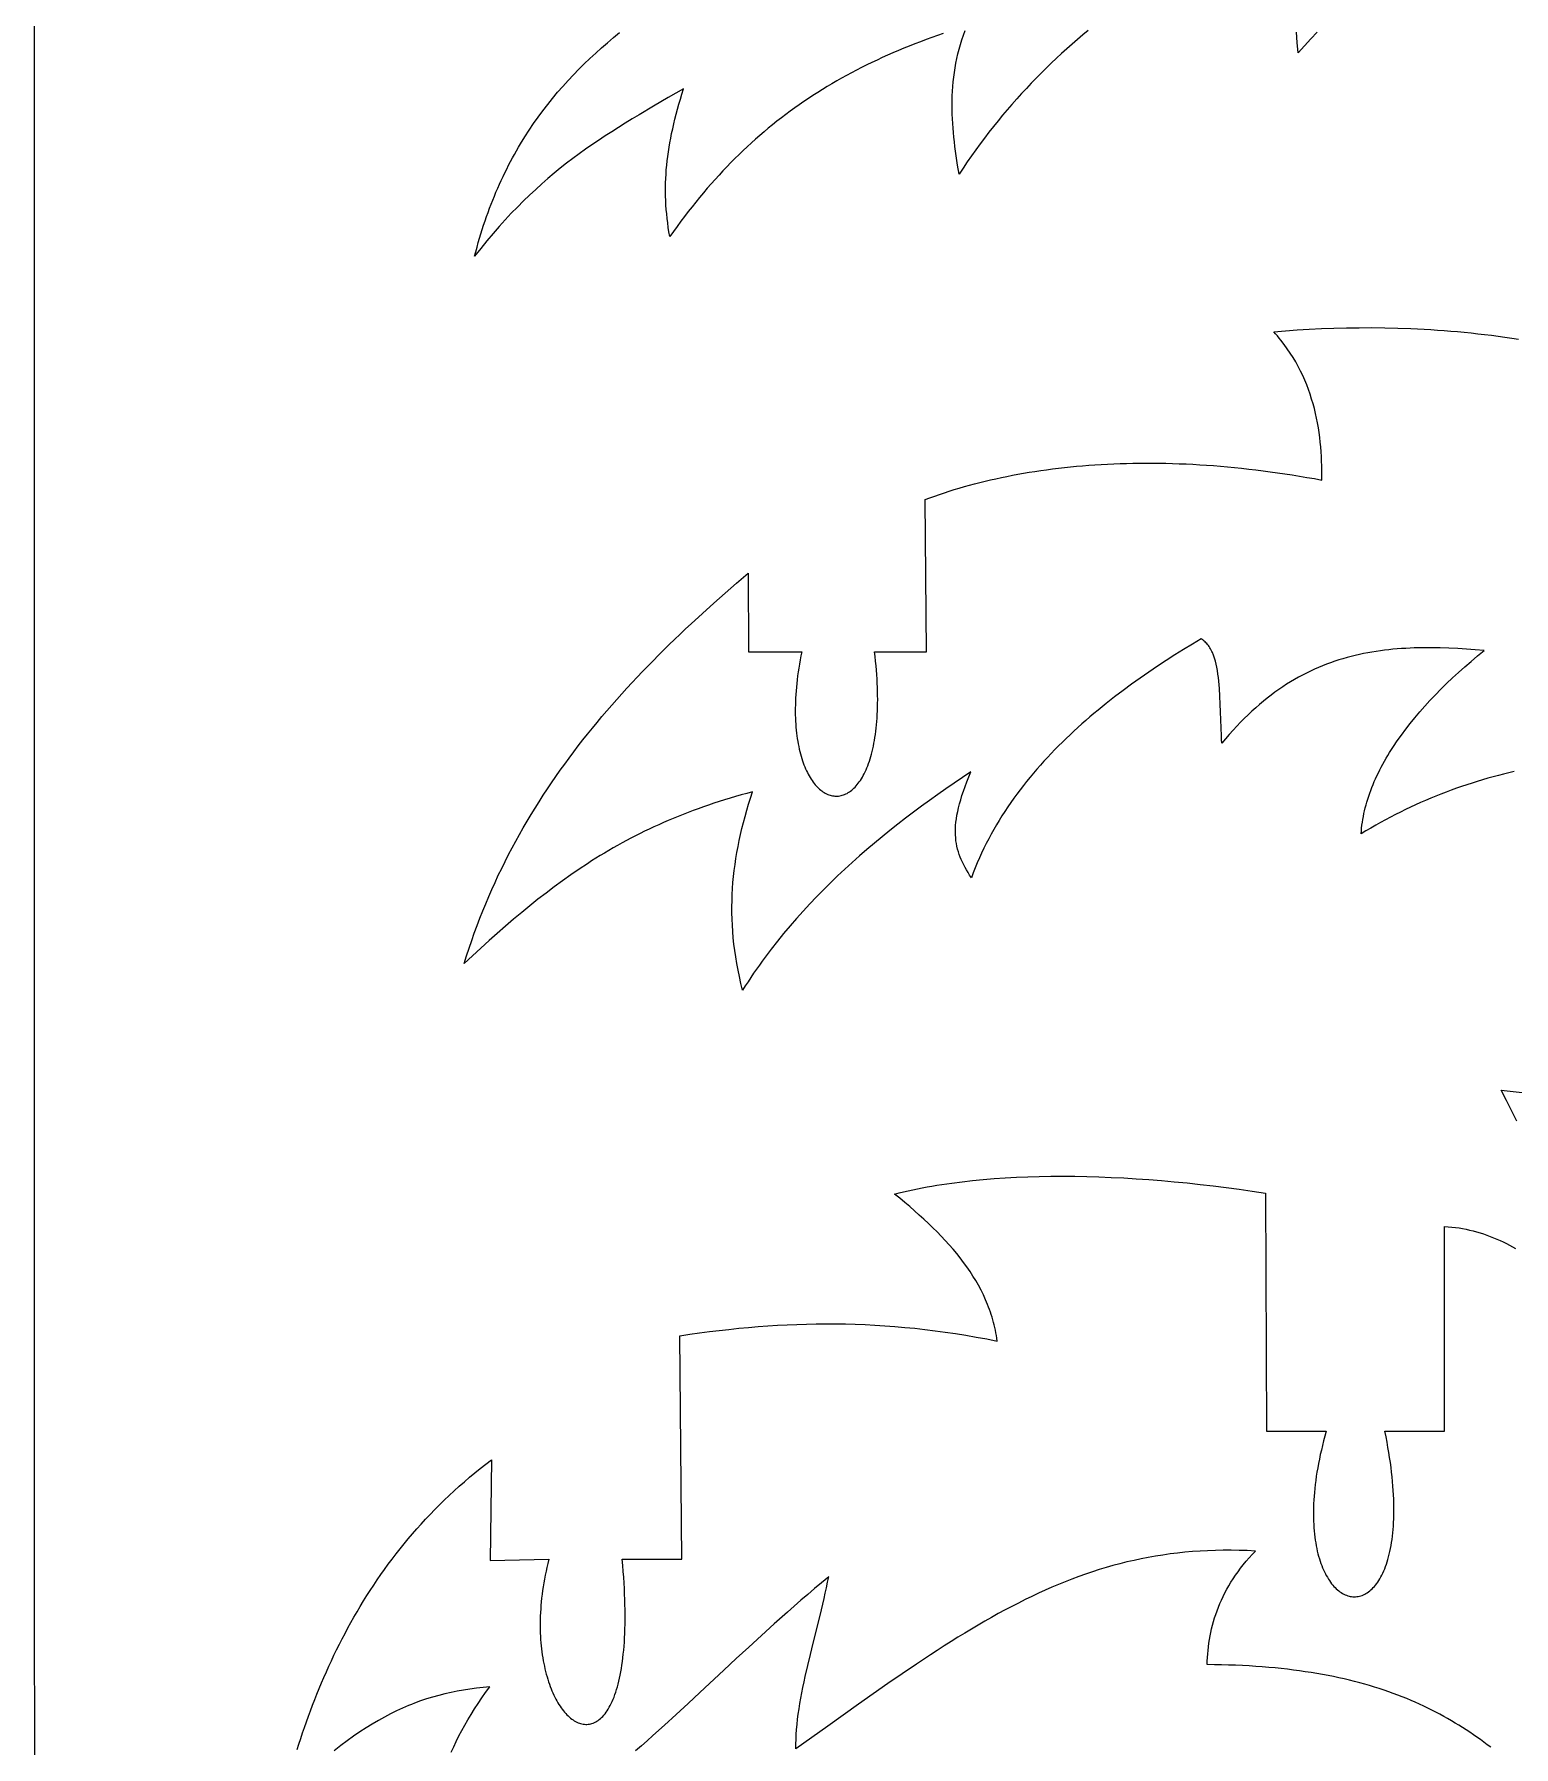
# Model space of a CAD drawing. Extents: x 2 to 372, y 3 to 246.
# Drawn here: x 278.8 to 329.8, y 63.1 to 122.2 of the extents above; entities that cross this region are included whole.
import ezdxf

# ---------------------------------------------------------------- set-up
doc = ezdxf.new("R2010")
doc.units = 0
doc.layers.add('Vetor', color=1, linetype='CONTINUOUS')

msp = doc.modelspace()

# ---------------------------------------------------------------- linework, layer by layer
at = {"layer": 'Vetor'}
for points in [[(278.755, 126.392), (278.766, 4.063)], [(310.148, 122.273), (309.947, 122.203), (309.749, 122.132), (309.552, 122.06), (309.357, 121.986), (309.164, 121.912), (308.972, 121.836), (308.783, 121.759), (308.595, 121.681), (308.409, 121.601), (308.225, 121.52), (308.042, 121.438), (307.861, 121.354), (307.681, 121.269), (307.504, 121.183), (307.327, 121.095), (307.153, 121.005), (306.98, 120.915), (306.808, 120.822), (306.638, 120.728), (306.469, 120.633), (306.302, 120.536), (306.137, 120.437), (305.973, 120.337), (305.81, 120.235), (305.648, 120.131), (305.488, 120.026), (305.33, 119.919), (305.172, 119.81), (305.016, 119.699), (304.861, 119.587), (304.708, 119.472), (304.555, 119.356), (304.404, 119.238), (304.254, 119.118), (304.105, 118.997), (303.958, 118.873), (303.811, 118.747), (303.666, 118.619), (303.521, 118.49), (303.378, 118.358), (303.236, 118.224), (303.095, 118.088), (302.954, 117.95), (302.815, 117.81), (302.677, 117.668), (302.54, 117.523), (302.403, 117.376), (302.267, 117.227), (302.133, 117.076), (301.999, 116.923), (301.866, 116.767), (301.734, 116.609), (301.602, 116.448), (301.471, 116.285), (301.342, 116.12), (301.212, 115.953), (301.084, 115.783), (300.956, 115.61), (300.829, 115.435), (300.702, 115.257), (300.675, 115.416), (300.651, 115.574), (300.63, 115.73), (300.611, 115.885), (300.595, 116.04), (300.582, 116.193), (300.571, 116.346), (300.563, 116.499), (300.558, 116.651), (300.555, 116.803), (300.555, 116.955), (300.558, 117.107), (300.563, 117.259), (300.572, 117.411), (300.582, 117.564), (300.596, 117.717), (300.612, 117.871), (300.631, 118.026), (300.653, 118.182), (300.677, 118.339), (300.704, 118.498), (300.734, 118.658), (300.766, 118.819), (300.802, 118.982), (300.839, 119.147), (300.88, 119.313), (300.923, 119.482), (300.969, 119.653), (301.018, 119.826), (301.069, 120.002), (301.123, 120.18), (301.18, 120.361), (300.651, 120.056), (300.14, 119.759), (299.645, 119.466), (299.403, 119.32), (299.164, 119.173), (298.928, 119.027), (298.696, 118.879), (298.466, 118.73), (298.239, 118.58), (298.014, 118.427), (297.791, 118.271), (297.571, 118.113), (297.352, 117.951), (297.136, 117.786), (296.92, 117.616), (296.706, 117.442), (296.493, 117.263), (296.282, 117.078), (296.071, 116.887), (295.86, 116.691), (295.65, 116.488), (295.44, 116.277), (295.23, 116.06), (295.02, 115.834), (294.81, 115.601), (294.599, 115.358), (294.388, 115.107), (294.175, 114.846), (293.962, 114.576), (294.003, 114.734), (294.045, 114.891), (294.088, 115.047), (294.133, 115.201), (294.179, 115.353), (294.225, 115.504), (294.274, 115.653), (294.323, 115.801), (294.374, 115.947), (294.425, 116.092), (294.478, 116.235), (294.532, 116.377), (294.587, 116.517), (294.644, 116.656), (294.701, 116.794), (294.76, 116.93), (294.82, 117.064), (294.881, 117.198), (294.943, 117.33), (295.006, 117.461), (295.07, 117.59), (295.135, 117.718), (295.201, 117.845), (295.269, 117.97), (295.337, 118.095), (295.407, 118.218), (295.477, 118.339), (295.549, 118.46), (295.695, 118.698), (295.846, 118.931), (296, 119.159), (296.158, 119.383), (296.321, 119.603), (296.487, 119.819), (296.656, 120.03), (296.83, 120.238), (297.007, 120.442), (297.188, 120.642), (297.372, 120.839), (297.56, 121.032), (297.751, 121.222), (297.945, 121.409), (298.143, 121.593), (298.344, 121.774), (298.548, 121.952), (298.755, 122.128), (298.965, 122.3)], [(315.148, 122.377), (314.962, 122.222), (314.777, 122.064), (314.594, 121.904), (314.413, 121.743), (314.233, 121.579), (314.054, 121.413), (313.877, 121.245), (313.702, 121.075), (313.528, 120.903), (313.356, 120.728), (313.185, 120.552), (313.016, 120.373), (312.848, 120.192), (312.683, 120.008), (312.519, 119.823), (312.356, 119.635), (312.196, 119.444), (312.037, 119.252), (311.88, 119.057), (311.725, 118.859), (311.572, 118.659), (311.42, 118.457), (311.271, 118.252), (311.123, 118.045), (310.977, 117.835), (310.833, 117.623), (310.691, 117.408), (310.639, 117.728), (310.591, 118.048), (310.548, 118.367), (310.529, 118.527), (310.512, 118.686), (310.497, 118.846), (310.483, 119.005), (310.472, 119.164), (310.463, 119.324), (310.457, 119.483), (310.453, 119.642), (310.451, 119.802), (310.453, 119.961), (310.457, 120.121), (310.465, 120.281), (310.476, 120.441), (310.49, 120.601), (310.507, 120.761), (310.529, 120.922), (310.554, 121.082), (310.582, 121.243), (310.615, 121.404), (310.652, 121.566), (310.694, 121.727), (310.739, 121.889), (310.789, 122.052), (310.844, 122.215), (310.904, 122.378)], [(323.059, 122.32), (322.838, 122.083), (322.618, 121.842), (322.398, 121.597), (322.371, 121.962), (322.35, 122.319)], [(329.864, 96.785), (329.681, 96.742), (329.498, 96.697), (329.315, 96.65), (329.133, 96.601), (328.951, 96.55), (328.769, 96.498), (328.588, 96.443), (328.407, 96.386), (328.227, 96.328), (328.047, 96.267), (327.868, 96.205), (327.689, 96.14), (327.51, 96.073), (327.333, 96.005), (327.155, 95.934), (326.979, 95.862), (326.802, 95.787), (326.627, 95.71), (326.452, 95.632), (326.278, 95.551), (326.104, 95.468), (325.932, 95.384), (325.76, 95.297), (325.588, 95.208), (325.418, 95.117), (325.248, 95.024), (325.079, 94.929), (324.911, 94.832), (324.744, 94.733), (324.578, 94.632), (324.585, 94.731), (324.594, 94.83), (324.605, 94.93), (324.619, 95.029), (324.635, 95.129), (324.653, 95.229), (324.673, 95.328), (324.695, 95.428), (324.72, 95.529), (324.746, 95.629), (324.775, 95.729), (324.805, 95.83), (324.838, 95.93), (324.873, 96.031), (324.909, 96.131), (324.948, 96.232), (324.989, 96.333), (325.031, 96.433), (325.076, 96.534), (325.123, 96.635), (325.171, 96.736), (325.221, 96.837), (325.274, 96.937), (325.328, 97.038), (325.384, 97.139), (325.441, 97.24), (325.501, 97.34), (325.562, 97.441), (325.626, 97.542), (325.69, 97.642), (325.825, 97.843), (325.967, 98.044), (326.116, 98.244), (326.271, 98.443), (326.433, 98.642), (326.6, 98.841), (326.774, 99.038), (326.955, 99.235), (327.141, 99.431), (327.332, 99.627), (327.53, 99.821), (327.732, 100.014), (327.941, 100.206), (328.154, 100.397), (328.373, 100.587), (328.596, 100.775), (328.824, 100.962), (328.519, 100.987), (328.215, 101.009), (327.911, 101.028), (327.609, 101.043), (327.309, 101.053), (327.009, 101.058), (326.711, 101.057), (326.562, 101.055), (326.414, 101.051), (326.266, 101.045), (326.118, 101.037), (325.971, 101.028), (325.824, 101.017), (325.677, 101.004), (325.531, 100.989), (325.385, 100.972), (325.24, 100.953), (325.095, 100.932), (324.95, 100.909), (324.806, 100.883), (324.662, 100.855), (324.518, 100.825), (324.375, 100.792), (324.232, 100.757), (324.09, 100.719), (323.948, 100.678), (323.806, 100.635), (323.665, 100.589), (323.524, 100.54), (323.384, 100.488), (323.244, 100.433), (323.105, 100.375), (322.966, 100.314), (322.827, 100.25), (322.689, 100.183), (322.551, 100.112), (322.414, 100.038), (322.277, 99.961), (322.141, 99.88), (322.005, 99.795), (321.87, 99.707), (321.735, 99.616), (321.6, 99.52), (321.466, 99.421), (321.333, 99.318), (321.2, 99.211), (321.067, 99.1), (320.935, 98.985), (320.804, 98.866), (320.673, 98.742), (320.542, 98.615), (320.412, 98.483), (320.283, 98.347), (320.154, 98.206), (320.025, 98.061), (319.898, 97.911), (319.77, 97.757), (319.76, 97.888), (319.751, 98.02), (319.738, 98.29), (319.728, 98.564), (319.719, 98.839), (319.71, 99.113), (319.699, 99.384), (319.684, 99.648), (319.674, 99.778), (319.663, 99.905), (319.649, 100.029), (319.634, 100.15), (319.615, 100.268), (319.595, 100.383), (319.571, 100.493), (319.544, 100.599), (319.514, 100.701), (319.48, 100.798), (319.442, 100.89), (319.422, 100.933), (319.4, 100.976), (319.377, 101.017), (319.354, 101.057), (319.329, 101.095), (319.303, 101.131), (319.276, 101.166), (319.247, 101.199), (319.218, 101.231), (319.187, 101.261), (319.154, 101.289), (319.121, 101.315), (319.086, 101.34), (319.049, 101.363), (318.749, 101.183), (318.448, 100.999), (318.147, 100.811), (317.846, 100.618), (317.545, 100.421), (317.246, 100.219), (316.948, 100.012), (316.651, 99.801), (316.357, 99.584), (316.065, 99.363), (315.777, 99.136), (315.633, 99.021), (315.491, 98.905), (315.35, 98.787), (315.21, 98.668), (315.07, 98.548), (314.932, 98.427), (314.795, 98.304), (314.66, 98.18), (314.525, 98.054), (314.392, 97.927), (314.26, 97.799), (314.129, 97.67), (314, 97.539), (313.873, 97.406), (313.747, 97.273), (313.622, 97.138), (313.5, 97.001), (313.379, 96.863), (313.259, 96.724), (313.142, 96.583), (313.026, 96.441), (312.912, 96.298), (312.801, 96.153), (312.691, 96.006), (312.583, 95.858), (312.478, 95.709), (312.374, 95.558), (312.273, 95.405), (312.174, 95.251), (312.078, 95.096), (311.983, 94.939), (311.891, 94.78), (311.802, 94.62), (311.715, 94.459), (311.631, 94.296), (311.549, 94.131), (311.47, 93.965), (311.394, 93.797), (311.32, 93.628), (311.25, 93.457), (311.182, 93.284), (311.117, 93.11), (311.058, 93.202), (311.002, 93.293), (310.949, 93.383), (310.9, 93.473), (310.853, 93.562), (310.809, 93.652), (310.769, 93.741), (310.732, 93.831), (310.698, 93.921), (310.668, 94.013), (310.642, 94.106), (310.619, 94.2), (310.6, 94.295), (310.585, 94.393), (310.575, 94.493), (310.568, 94.595), (310.565, 94.7), (310.567, 94.808), (310.573, 94.919), (310.584, 95.034), (310.599, 95.152), (310.619, 95.275), (310.644, 95.401), (310.674, 95.532), (310.708, 95.668), (310.748, 95.809), (310.793, 95.955), (310.843, 96.106), (310.898, 96.263), (310.959, 96.426), (311.026, 96.596), (311.098, 96.771), (310.809, 96.578), (310.522, 96.383), (310.237, 96.186), (309.954, 95.987), (309.673, 95.786), (309.395, 95.583), (309.118, 95.378), (308.844, 95.17), (308.572, 94.96), (308.303, 94.747), (308.036, 94.532), (307.773, 94.314), (307.512, 94.093), (307.253, 93.869), (306.998, 93.642), (306.746, 93.412), (306.498, 93.179), (306.252, 92.943), (306.01, 92.703), (305.772, 92.46), (305.537, 92.213), (305.305, 91.962), (305.078, 91.708), (304.854, 91.45), (304.634, 91.188), (304.419, 90.921), (304.207, 90.651), (304.103, 90.514), (304, 90.376), (303.898, 90.238), (303.797, 90.098), (303.697, 89.956), (303.598, 89.814), (303.501, 89.671), (303.404, 89.526), (303.309, 89.381), (303.215, 89.234), (303.158, 89.468), (303.106, 89.7), (303.059, 89.929), (303.017, 90.156), (302.98, 90.38), (302.948, 90.603), (302.92, 90.824), (302.897, 91.043), (302.878, 91.26), (302.864, 91.475), (302.854, 91.69), (302.849, 91.902), (302.848, 92.114), (302.851, 92.325), (302.858, 92.535), (302.87, 92.744), (302.885, 92.952), (302.905, 93.16), (302.928, 93.367), (302.955, 93.574), (302.986, 93.781), (303.021, 93.987), (303.06, 94.194), (303.102, 94.401), (303.147, 94.609), (303.196, 94.817), (303.249, 95.025), (303.305, 95.234), (303.364, 95.444), (303.426, 95.655), (303.492, 95.868), (303.56, 96.081), (303.363, 96.028), (303.168, 95.974), (302.975, 95.919), (302.784, 95.863), (302.595, 95.805), (302.409, 95.747), (302.225, 95.687), (302.042, 95.626), (301.862, 95.563), (301.683, 95.5), (301.507, 95.435), (301.332, 95.369), (301.159, 95.302), (300.988, 95.233), (300.819, 95.164), (300.651, 95.093), (300.485, 95.021), (300.32, 94.947), (300.157, 94.873), (299.995, 94.797), (299.835, 94.719), (299.676, 94.641), (299.518, 94.561), (299.362, 94.48), (299.207, 94.398), (299.053, 94.315), (298.9, 94.23), (298.749, 94.144), (298.598, 94.056), (298.448, 93.968), (298.299, 93.878), (298.152, 93.786), (298.004, 93.694), (297.858, 93.6), (297.568, 93.408), (297.28, 93.211), (296.995, 93.009), (296.711, 92.801), (296.429, 92.588), (296.148, 92.37), (295.868, 92.146), (295.588, 91.916), (295.308, 91.681), (295.028, 91.441), (294.746, 91.195), (294.464, 90.943), (294.18, 90.686), (293.894, 90.423), (293.606, 90.154), (293.688, 90.42), (293.773, 90.683), (293.861, 90.944), (293.952, 91.203), (294.046, 91.46), (294.143, 91.714), (294.243, 91.967), (294.345, 92.217), (294.45, 92.466), (294.558, 92.712), (294.668, 92.956), (294.781, 93.199), (294.897, 93.439), (295.015, 93.678), (295.136, 93.914), (295.259, 94.149), (295.385, 94.382), (295.513, 94.613), (295.644, 94.842), (295.777, 95.07), (295.912, 95.295), (296.049, 95.519), (296.189, 95.741), (296.331, 95.962), (296.475, 96.18), (296.622, 96.397), (296.77, 96.613), (296.92, 96.827), (297.073, 97.039), (297.227, 97.249), (297.384, 97.458), (297.542, 97.666), (297.702, 97.872), (297.864, 98.076), (298.028, 98.28), (298.194, 98.481), (298.361, 98.681), (298.53, 98.88), (298.701, 99.078), (298.874, 99.274), (299.048, 99.468), (299.223, 99.662), (299.401, 99.854), (299.579, 100.045), (299.759, 100.234), (299.941, 100.423), (300.124, 100.61), (300.308, 100.796), (300.494, 100.981), (300.681, 101.165), (300.869, 101.347), (301.058, 101.529), (301.249, 101.709), (301.44, 101.889), (301.827, 102.245), (302.218, 102.596), (302.612, 102.945), (303.011, 103.289), (303.412, 103.631), (303.417, 100.922), (305.258, 100.922), (305.23, 100.778), (305.203, 100.636), (305.179, 100.496), (305.156, 100.357), (305.136, 100.221), (305.117, 100.086), (305.101, 99.954), (305.087, 99.823), (305.074, 99.695), (305.063, 99.568), (305.054, 99.444), (305.047, 99.322), (305.042, 99.201), (305.039, 99.083), (305.037, 98.967), (305.037, 98.852), (305.038, 98.74), (305.042, 98.63), (305.046, 98.522), (305.053, 98.416), (305.06, 98.312), (305.07, 98.211), (305.08, 98.111), (305.092, 98.014), (305.106, 97.918), (305.121, 97.825), (305.137, 97.734), (305.155, 97.645), (305.173, 97.558), (305.193, 97.473), (305.214, 97.391), (305.237, 97.311), (305.26, 97.233), (305.285, 97.157), (305.31, 97.083), (305.337, 97.011), (305.364, 96.942), (305.393, 96.875), (305.422, 96.81), (305.453, 96.748), (305.484, 96.687), (305.516, 96.629), (305.549, 96.574), (305.582, 96.52), (305.617, 96.469), (305.652, 96.42), (305.688, 96.373), (305.724, 96.329), (305.761, 96.287), (305.798, 96.247), (305.836, 96.21), (305.875, 96.175), (305.914, 96.142), (305.953, 96.111), (305.993, 96.083), (306.033, 96.058), (306.074, 96.034), (306.115, 96.013), (306.156, 95.995), (306.197, 95.979), (306.239, 95.965), (306.28, 95.954), (306.322, 95.945), (306.364, 95.938), (306.406, 95.934), (306.448, 95.933), (306.49, 95.934), (306.532, 95.937), (306.574, 95.943), (306.616, 95.951), (306.658, 95.962), (306.7, 95.975), (306.741, 95.991), (306.782, 96.009), (306.823, 96.029), (306.864, 96.053), (306.904, 96.078), (306.945, 96.107), (306.984, 96.138), (307.023, 96.171), (307.062, 96.207), (307.1, 96.245), (307.138, 96.286), (307.175, 96.33), (307.212, 96.376), (307.248, 96.425), (307.283, 96.477), (307.318, 96.531), (307.352, 96.587), (307.385, 96.647), (307.418, 96.709), (307.45, 96.773), (307.48, 96.84), (307.51, 96.91), (307.539, 96.983), (307.567, 97.058), (307.594, 97.136), (307.621, 97.217), (307.646, 97.3), (307.67, 97.386), (307.693, 97.475), (307.714, 97.566), (307.735, 97.66), (307.754, 97.757), (307.772, 97.857), (307.789, 97.959), (307.805, 98.064), (307.819, 98.172), (307.832, 98.283), (307.843, 98.396), (307.853, 98.512), (307.862, 98.631), (307.869, 98.753), (307.875, 98.878), (307.879, 99.005), (307.881, 99.136), (307.882, 99.269), (307.881, 99.405), (307.878, 99.544), (307.874, 99.685), (307.868, 99.83), (307.86, 99.977), (307.85, 100.128), (307.839, 100.281), (307.825, 100.437), (307.81, 100.596), (307.792, 100.758), (307.773, 100.922), (309.569, 100.922), (309.524, 106.176), (309.686, 106.236), (309.851, 106.295), (310.017, 106.353), (310.185, 106.41), (310.355, 106.465), (310.526, 106.518), (310.7, 106.57), (310.875, 106.621), (311.052, 106.671), (311.231, 106.719), (311.412, 106.765), (311.594, 106.81), (311.779, 106.854), (311.965, 106.896), (312.152, 106.937), (312.342, 106.976), (312.533, 107.014), (312.726, 107.05), (312.92, 107.084), (313.117, 107.117), (313.314, 107.149), (313.514, 107.179), (313.715, 107.207), (313.918, 107.234), (314.122, 107.259), (314.328, 107.282), (314.536, 107.304), (314.745, 107.324), (314.956, 107.343), (315.168, 107.36), (315.382, 107.375), (315.597, 107.388), (315.814, 107.4), (316.032, 107.41), (316.252, 107.419), (316.473, 107.425), (316.696, 107.43), (316.92, 107.433), (317.146, 107.434), (317.373, 107.434), (317.602, 107.431), (317.832, 107.427), (318.063, 107.421), (318.296, 107.413), (318.53, 107.404), (318.765, 107.392), (319.002, 107.379), (319.24, 107.363), (319.479, 107.346), (319.72, 107.327), (319.962, 107.306), (320.205, 107.283), (320.45, 107.257), (320.695, 107.23), (320.942, 107.202), (321.191, 107.171), (321.44, 107.138), (321.691, 107.103), (321.943, 107.066), (322.196, 107.027), (322.45, 106.985), (322.705, 106.942), (322.962, 106.897), (323.219, 106.85), (323.221, 107.01), (323.221, 107.172), (323.218, 107.334), (323.213, 107.497), (323.205, 107.661), (323.195, 107.826), (323.182, 107.991), (323.166, 108.157), (323.147, 108.322), (323.125, 108.488), (323.099, 108.654), (323.07, 108.82), (323.037, 108.986), (323.001, 109.152), (322.961, 109.317), (322.917, 109.482), (322.868, 109.646), (322.816, 109.81), (322.759, 109.972), (322.697, 110.134), (322.631, 110.295), (322.56, 110.455), (322.484, 110.614), (322.403, 110.771), (322.317, 110.927), (322.226, 111.081), (322.129, 111.234), (322.026, 111.384), (321.918, 111.533), (321.804, 111.681), (321.745, 111.753), (321.684, 111.826), (321.622, 111.897), (321.558, 111.968), (321.961, 112.002), (322.37, 112.032), (322.786, 112.057), (323.207, 112.078), (323.634, 112.093), (324.067, 112.104), (324.504, 112.11), (324.945, 112.111), (325.391, 112.106), (325.841, 112.095), (326.295, 112.079), (326.523, 112.068), (326.752, 112.056), (326.981, 112.043), (327.212, 112.028), (327.443, 112.011), (327.674, 111.993), (327.906, 111.973), (328.139, 111.951), (328.372, 111.927), (328.606, 111.902), (328.84, 111.875), (329.075, 111.847), (329.309, 111.816), (329.545, 111.784), (329.78, 111.75), (330.016, 111.714)], [(329.959, 84.713), (329.775, 85.072), (329.593, 85.427), (329.413, 85.78), (332.633, 85.417)], [(287.838, 63.006), (287.898, 63.198), (287.96, 63.39), (288.024, 63.582), (288.089, 63.774), (288.156, 63.966), (288.225, 64.158), (288.295, 64.35), (288.368, 64.542), (288.442, 64.734), (288.518, 64.926), (288.596, 65.118), (288.676, 65.31), (288.758, 65.501), (288.842, 65.693), (288.928, 65.884), (289.016, 66.074), (289.106, 66.264), (289.198, 66.454), (289.292, 66.644), (289.389, 66.833), (289.487, 67.021), (289.588, 67.209), (289.691, 67.396), (289.797, 67.583), (289.904, 67.769), (290.014, 67.954), (290.127, 68.139), (290.242, 68.323), (290.359, 68.506), (290.478, 68.688), (290.601, 68.87), (290.725, 69.05), (290.852, 69.23), (290.982, 69.408), (291.115, 69.586), (291.249, 69.762), (291.387, 69.938), (291.527, 70.112), (291.67, 70.285), (291.816, 70.457), (291.965, 70.627), (292.116, 70.797), (292.27, 70.965), (292.427, 71.131), (292.587, 71.297), (292.749, 71.46), (292.915, 71.623), (293.084, 71.784), (293.255, 71.943), (293.43, 72.101), (293.608, 72.257), (293.789, 72.412), (293.972, 72.565), (294.159, 72.716), (294.35, 72.865), (294.543, 73.013), (294.501, 69.542), (296.527, 69.578), (296.492, 69.439), (296.459, 69.301), (296.429, 69.164), (296.401, 69.029), (296.375, 68.894), (296.351, 68.761), (296.33, 68.629), (296.31, 68.498), (296.293, 68.369), (296.278, 68.24), (296.265, 68.113), (296.253, 67.987), (296.244, 67.863), (296.237, 67.74), (296.231, 67.618), (296.228, 67.498), (296.226, 67.379), (296.226, 67.262), (296.228, 67.146), (296.231, 67.032), (296.236, 66.919), (296.243, 66.808), (296.251, 66.699), (296.261, 66.591), (296.272, 66.485), (296.285, 66.38), (296.299, 66.277), (296.315, 66.176), (296.332, 66.077), (296.351, 65.98), (296.371, 65.884), (296.392, 65.791), (296.414, 65.699), (296.438, 65.609), (296.463, 65.521), (296.488, 65.435), (296.515, 65.351), (296.544, 65.269), (296.573, 65.189), (296.603, 65.111), (296.634, 65.036), (296.666, 64.962), (296.699, 64.891), (296.733, 64.821), (296.767, 64.754), (296.803, 64.689), (296.839, 64.627), (296.876, 64.567), (296.913, 64.509), (296.951, 64.453), (296.99, 64.4), (297.03, 64.349), (297.07, 64.301), (297.11, 64.255), (297.151, 64.212), (297.193, 64.171), (297.234, 64.132), (297.277, 64.096), (297.319, 64.063), (297.362, 64.033), (297.405, 64.005), (297.448, 63.979), (297.492, 63.957), (297.535, 63.937), (297.579, 63.92), (297.623, 63.906), (297.667, 63.894), (297.711, 63.885), (297.755, 63.88), (297.799, 63.877), (297.843, 63.877), (297.886, 63.88), (297.93, 63.886), (297.973, 63.894), (298.016, 63.906), (298.059, 63.921), (298.102, 63.939), (298.144, 63.961), (298.186, 63.985), (298.227, 64.012), (298.268, 64.043), (298.309, 64.077), (298.349, 64.114), (298.389, 64.154), (298.428, 64.198), (298.466, 64.245), (298.504, 64.295), (298.541, 64.349), (298.577, 64.406), (298.612, 64.467), (298.647, 64.531), (298.681, 64.598), (298.714, 64.669), (298.746, 64.744), (298.778, 64.822), (298.808, 64.904), (298.837, 64.989), (298.865, 65.078), (298.893, 65.171), (298.919, 65.267), (298.944, 65.367), (298.968, 65.471), (298.99, 65.579), (299.011, 65.69), (299.032, 65.805), (299.05, 65.924), (299.068, 66.047), (299.084, 66.174), (299.098, 66.305), (299.111, 66.44), (299.123, 66.579), (299.133, 66.722), (299.142, 66.869), (299.149, 67.02), (299.154, 67.175), (299.158, 67.334), (299.16, 67.498), (299.16, 67.665), (299.159, 67.837), (299.155, 68.013), (299.15, 68.194), (299.143, 68.378), (299.134, 68.567), (299.123, 68.76), (299.11, 68.958), (299.095, 69.16), (299.079, 69.367), (299.06, 69.578), (301.122, 69.578), (301.049, 77.298), (301.391, 77.349), (301.732, 77.396), (302.071, 77.441), (302.409, 77.482), (302.747, 77.52), (303.083, 77.555), (303.419, 77.587), (303.754, 77.615), (304.089, 77.639), (304.424, 77.661), (304.759, 77.678), (305.093, 77.692), (305.428, 77.702), (305.763, 77.709), (306.099, 77.712), (306.435, 77.71), (306.772, 77.705), (307.11, 77.696), (307.449, 77.683), (307.789, 77.666), (308.131, 77.644), (308.474, 77.619), (308.818, 77.589), (309.164, 77.555), (309.512, 77.516), (309.862, 77.473), (310.214, 77.425), (310.569, 77.373), (310.925, 77.316), (311.285, 77.254), (311.647, 77.188), (312.012, 77.117), (311.998, 77.211), (311.982, 77.305), (311.965, 77.397), (311.947, 77.489), (311.927, 77.581), (311.905, 77.671), (311.882, 77.761), (311.858, 77.851), (311.832, 77.939), (311.804, 78.028), (311.775, 78.115), (311.745, 78.202), (311.713, 78.288), (311.679, 78.374), (311.645, 78.459), (311.608, 78.543), (311.532, 78.711), (311.45, 78.876), (311.363, 79.04), (311.27, 79.201), (311.173, 79.361), (311.07, 79.519), (310.962, 79.676), (310.849, 79.831), (310.732, 79.984), (310.61, 80.137), (310.483, 80.288), (310.352, 80.438), (310.217, 80.587), (310.077, 80.736), (309.933, 80.883), (309.785, 81.03), (309.633, 81.176), (309.477, 81.322), (309.317, 81.467), (309.154, 81.612), (308.987, 81.757), (308.817, 81.902), (308.643, 82.046), (308.466, 82.191), (308.62, 82.23), (308.775, 82.268), (308.933, 82.304), (309.093, 82.339), (309.255, 82.373), (309.419, 82.405), (309.585, 82.437), (309.752, 82.466), (309.922, 82.495), (310.093, 82.522), (310.267, 82.548), (310.442, 82.573), (310.797, 82.619), (311.159, 82.659), (311.528, 82.695), (311.903, 82.725), (312.284, 82.751), (312.671, 82.772), (313.064, 82.788), (313.461, 82.799), (313.865, 82.806), (314.273, 82.807), (314.685, 82.805), (315.102, 82.797), (315.524, 82.785), (315.949, 82.768), (316.378, 82.747), (316.81, 82.721), (317.246, 82.691), (317.685, 82.657), (318.126, 82.618), (318.57, 82.575), (319.016, 82.527), (319.465, 82.476), (319.915, 82.42), (320.366, 82.36), (320.819, 82.296), (321.273, 82.228), (321.309, 74), (323.371, 74), (323.325, 73.834), (323.282, 73.671), (323.241, 73.51), (323.203, 73.352), (323.167, 73.195), (323.135, 73.041), (323.104, 72.889), (323.077, 72.74), (323.052, 72.593), (323.029, 72.448), (323.009, 72.305), (322.991, 72.165), (322.975, 72.027), (322.962, 71.891), (322.951, 71.758), (322.942, 71.627), (322.935, 71.499), (322.931, 71.372), (322.928, 71.249), (322.928, 71.127), (322.929, 71.008), (322.933, 70.892), (322.938, 70.778), (322.945, 70.666), (322.954, 70.557), (322.965, 70.45), (322.977, 70.346), (322.992, 70.244), (323.007, 70.144), (323.025, 70.047), (323.044, 69.953), (323.064, 69.861), (323.086, 69.771), (323.109, 69.685), (323.134, 69.6), (323.16, 69.518), (323.187, 69.439), (323.215, 69.362), (323.245, 69.288), (323.276, 69.216), (323.308, 69.147), (323.341, 69.081), (323.375, 69.017), (323.41, 68.956), (323.446, 68.897), (323.483, 68.841), (323.52, 68.788), (323.559, 68.737), (323.598, 68.689), (323.638, 68.643), (323.679, 68.601), (323.72, 68.561), (323.762, 68.523), (323.804, 68.488), (323.847, 68.456), (323.891, 68.427), (323.934, 68.4), (323.979, 68.377), (324.023, 68.355), (324.068, 68.337), (324.113, 68.321), (324.158, 68.308), (324.203, 68.298), (324.249, 68.291), (324.294, 68.286), (324.34, 68.285), (324.385, 68.286), (324.431, 68.29), (324.476, 68.296), (324.522, 68.306), (324.567, 68.318), (324.611, 68.333), (324.656, 68.351), (324.7, 68.372), (324.744, 68.396), (324.787, 68.423), (324.83, 68.452), (324.873, 68.485), (324.914, 68.52), (324.956, 68.559), (324.996, 68.6), (325.036, 68.644), (325.076, 68.691), (325.114, 68.741), (325.152, 68.794), (325.189, 68.85), (325.225, 68.909), (325.26, 68.971), (325.294, 69.036), (325.327, 69.104), (325.359, 69.175), (325.39, 69.249), (325.42, 69.326), (325.448, 69.406), (325.476, 69.489), (325.502, 69.575), (325.526, 69.665), (325.55, 69.757), (325.572, 69.852), (325.592, 69.951), (325.611, 70.053), (325.628, 70.157), (325.644, 70.265), (325.658, 70.376), (325.671, 70.49), (325.682, 70.607), (325.691, 70.728), (325.698, 70.851), (325.703, 70.978), (325.707, 71.108), (325.709, 71.241), (325.708, 71.377), (325.706, 71.517), (325.701, 71.659), (325.695, 71.805), (325.686, 71.955), (325.675, 72.107), (325.662, 72.263), (325.646, 72.422), (325.629, 72.584), (325.609, 72.749), (325.586, 72.918), (325.561, 73.09), (325.533, 73.265), (325.503, 73.444), (325.471, 73.626), (325.436, 73.811), (325.398, 74), (327.46, 74), (327.46, 81.068), (327.585, 81.061), (327.71, 81.051), (327.834, 81.037), (327.958, 81.02), (328.081, 81), (328.203, 80.976), (328.324, 80.949), (328.445, 80.919), (328.565, 80.887), (328.683, 80.851), (328.801, 80.813), (328.918, 80.772), (329.033, 80.729), (329.148, 80.684), (329.261, 80.637), (329.373, 80.587), (329.483, 80.536), (329.592, 80.483), (329.699, 80.428), (329.805, 80.372), (329.91, 80.314)], [(329.051, 63.087), (328.934, 63.176), (328.816, 63.264), (328.697, 63.351), (328.577, 63.436), (328.455, 63.521), (328.332, 63.604), (328.208, 63.686), (328.082, 63.767), (327.955, 63.847), (327.827, 63.925), (327.697, 64.003), (327.565, 64.079), (327.432, 64.154), (327.297, 64.227), (327.16, 64.299), (327.021, 64.37), (326.881, 64.44), (326.739, 64.508), (326.594, 64.575), (326.448, 64.64), (326.3, 64.704), (326.15, 64.767), (325.998, 64.828), (325.844, 64.888), (325.687, 64.946), (325.528, 65.003), (325.367, 65.058), (325.204, 65.112), (325.039, 65.164), (324.87, 65.215), (324.7, 65.264), (324.527, 65.312), (324.351, 65.358), (324.173, 65.402), (323.993, 65.445), (323.809, 65.486), (323.623, 65.526), (323.434, 65.564), (323.243, 65.6), (323.048, 65.634), (322.851, 65.667), (322.65, 65.698), (322.447, 65.727), (322.241, 65.754), (322.031, 65.78), (321.819, 65.804), (321.603, 65.826), (321.384, 65.846), (321.162, 65.864), (320.937, 65.88), (320.708, 65.895), (320.476, 65.908), (320.24, 65.918), (320.001, 65.927), (319.758, 65.934), (319.512, 65.939), (319.262, 65.942), (319.265, 66.064), (319.271, 66.187), (319.279, 66.311), (319.29, 66.434), (319.303, 66.558), (319.32, 66.682), (319.339, 66.806), (319.361, 66.93), (319.386, 67.055), (319.414, 67.179), (319.445, 67.304), (319.479, 67.428), (319.516, 67.552), (319.557, 67.677), (319.601, 67.801), (319.648, 67.925), (319.699, 68.049), (319.754, 68.172), (319.812, 68.296), (319.874, 68.419), (319.939, 68.542), (320.009, 68.664), (320.082, 68.786), (320.159, 68.908), (320.24, 69.029), (320.326, 69.15), (320.415, 69.27), (320.508, 69.39), (320.606, 69.509), (320.708, 69.628), (320.815, 69.746), (320.926, 69.863), (320.644, 69.877), (320.364, 69.886), (320.088, 69.89), (319.815, 69.889), (319.545, 69.884), (319.277, 69.875), (319.013, 69.861), (318.75, 69.843), (318.491, 69.82), (318.233, 69.793), (317.978, 69.762), (317.726, 69.726), (317.475, 69.686), (317.226, 69.642), (316.979, 69.594), (316.734, 69.542), (316.491, 69.486), (316.249, 69.426), (316.008, 69.361), (315.769, 69.293), (315.532, 69.221), (315.295, 69.146), (315.06, 69.066), (314.825, 68.982), (314.591, 68.895), (314.358, 68.805), (314.126, 68.71), (313.894, 68.612), (313.663, 68.51), (313.432, 68.405), (313.202, 68.297), (312.971, 68.185), (312.741, 68.069), (312.51, 67.95), (312.279, 67.828), (312.048, 67.703), (311.817, 67.574), (311.585, 67.443), (311.353, 67.308), (311.12, 67.17), (310.886, 67.029), (310.651, 66.884), (310.416, 66.737), (310.179, 66.587), (309.941, 66.434), (309.702, 66.278), (309.461, 66.12), (309.219, 65.958), (308.73, 65.627), (308.234, 65.285), (307.73, 64.933), (307.217, 64.571), (306.694, 64.2), (306.161, 63.819), (305.061, 63.03), (305.059, 63.195), (305.063, 63.362), (305.07, 63.532), (305.082, 63.704), (305.098, 63.879), (305.118, 64.056), (305.141, 64.235), (305.167, 64.415), (305.197, 64.598), (305.229, 64.781), (305.264, 64.967), (305.301, 65.154), (305.34, 65.342), (305.382, 65.531), (305.469, 65.912), (305.561, 66.296), (305.656, 66.681), (305.849, 67.453), (305.942, 67.838), (306.031, 68.22), (306.074, 68.409), (306.114, 68.598), (306.153, 68.786), (306.19, 68.972), (305.945, 68.77), (305.704, 68.568), (305.465, 68.366), (305.229, 68.163), (304.996, 67.961), (304.765, 67.758), (304.311, 67.354), (303.865, 66.951), (303.428, 66.549), (302.998, 66.15), (302.574, 65.755), (301.743, 64.976), (301.334, 64.594), (300.928, 64.219), (300.524, 63.85), (300.122, 63.489), (299.922, 63.311), (299.721, 63.136), (299.521, 62.962)], [(293.156, 62.921), (293.24, 63.107), (293.328, 63.292), (293.421, 63.478), (293.518, 63.664), (293.62, 63.85), (293.727, 64.037), (293.84, 64.224), (293.958, 64.411), (294.081, 64.6), (294.209, 64.789), (294.344, 64.978), (294.484, 65.169), (294.253, 65.149), (294.027, 65.124), (293.803, 65.095), (293.583, 65.062), (293.365, 65.024), (293.149, 64.981), (292.936, 64.933), (292.724, 64.88), (292.514, 64.822), (292.305, 64.757), (292.097, 64.687), (291.889, 64.611), (291.786, 64.57), (291.682, 64.528), (291.579, 64.485), (291.475, 64.439), (291.371, 64.392), (291.268, 64.343), (291.059, 64.241), (290.851, 64.131), (290.64, 64.013), (290.429, 63.889), (290.216, 63.756), (290, 63.616), (289.783, 63.467), (289.562, 63.31), (289.339, 63.144), (289.113, 62.97)]]:
    msp.add_lwpolyline(points, dxfattribs=at)

doc.saveas('drawing.dxf')
